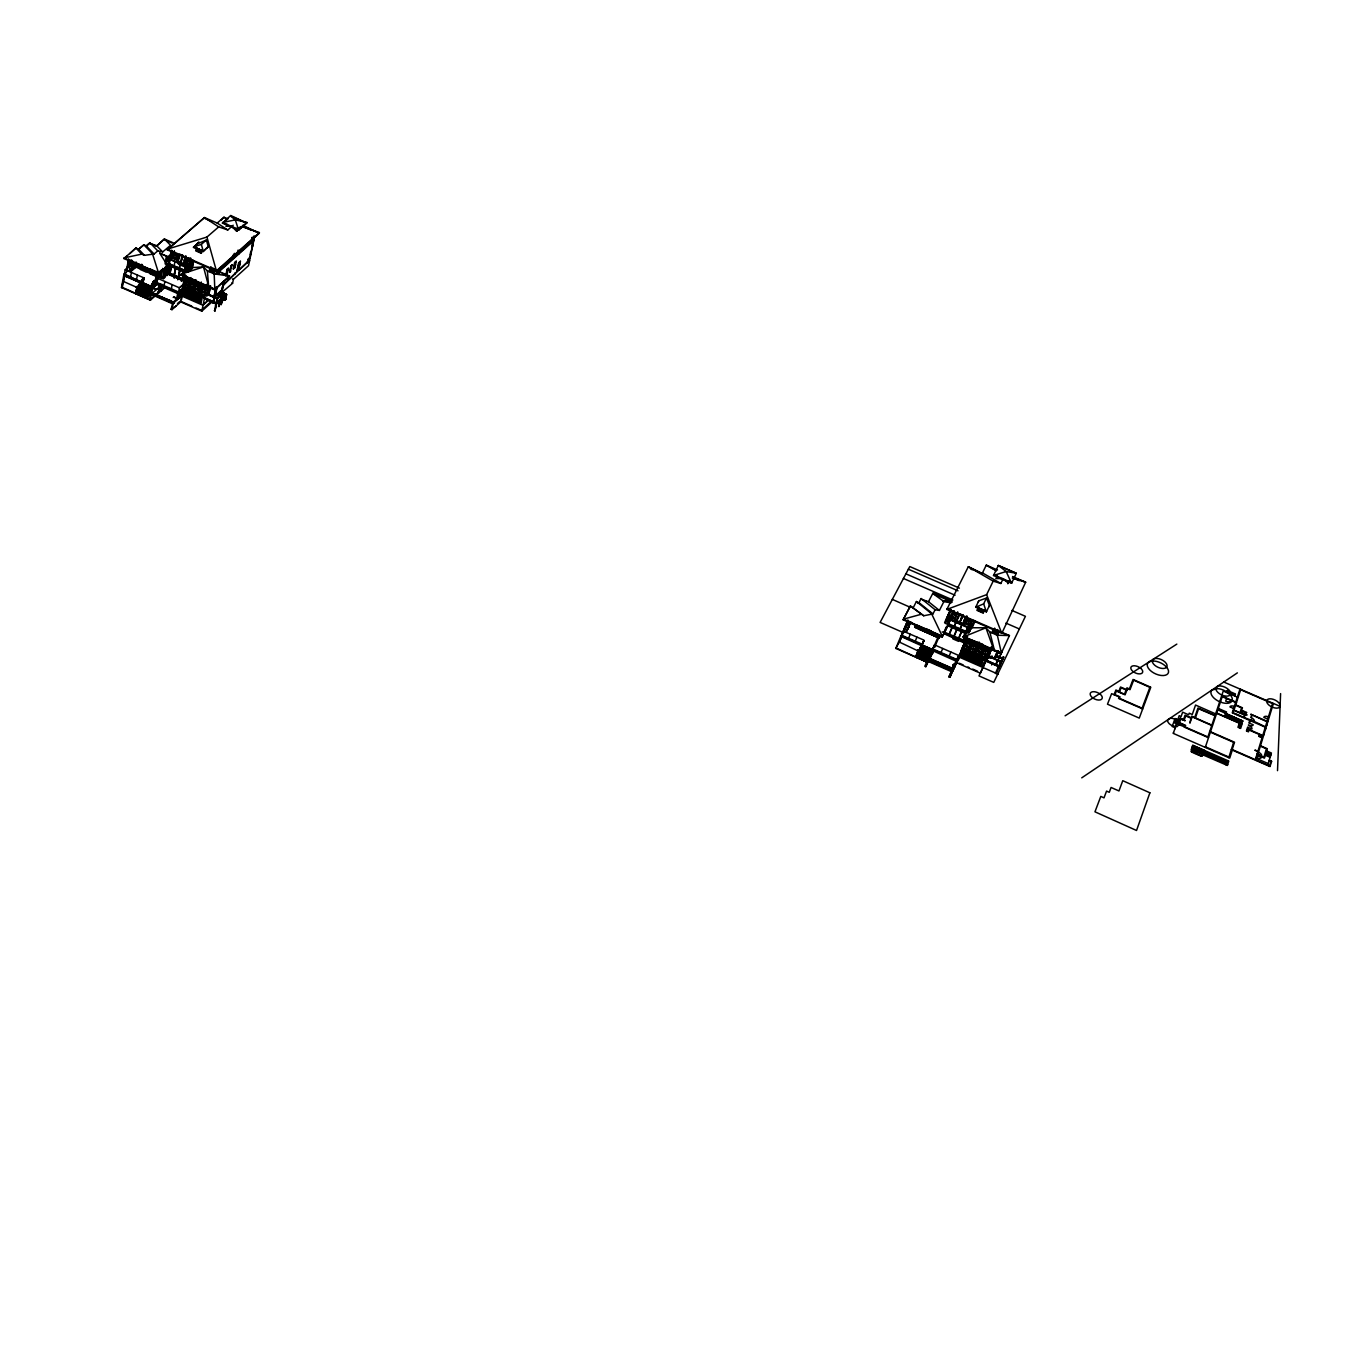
<?xml version="1.0" encoding="UTF-8"?>
<svg xmlns="http://www.w3.org/2000/svg" width="1348" height="1348" viewBox="0 0 1348 1348"><rect width="100%" height="100%" fill="white"/><g stroke="black" fill="none" stroke-linecap="round" stroke-linejoin="round"><path stroke-width="1.5" d="M132.357 268.454L136.586 263.686L138.507 264.528L137.934 265.994L138.507 264.528M1277.516 770.652L1280.6 693.597M1280.078 706.352L1280.128 705.307A7.279 3.808 25.9 0 0 1273.641 699.444A7.279 3.808 25.9 0 0 1266.732 700.572L1266.665 701.617A7.279 3.808 25.9 0 0 1270.591 706.268L1272.276 707.144A7.279 3.808 25.9 0 0 1280.078 706.352L1223.782 682.037M133.604 266.179L133.974 267.089M138.17 288.253L136.333 287.461L139.013 287.528C131.396 296.004 148.617 267.123 142.635 282.608M133.031 267.409L134.834 268.201L135.592 264.006M169.427 265.135L167.708 274.149L163.074 278.16L141.068 268.437L141.22 267.578L163.226 277.3L167.877 273.29L188.905 282.238L187.642 288.758M169.848 264.528L158.862 273.981L123.932 258.546L135.946 247.998L138.642 249.195L144.438 255.328L154.06 254.031L157.783 250.88L162.687 251.941L170.539 245.285L164.389 238.984L156.402 246.246L149.746 243.348L146.039 246.465M165.231 287.208L150.353 300.183L121.522 287.545L123.881 274.402L126.459 272.296M126.83 270.914L127.369 267.308L125.195 269.785L124.437 273.981L152.493 287.377L142.197 282.878M121.522 287.545L124.724 275.565L152.914 288.051L142.147 283.248M122.213 287.849L124.724 275.565M126.813 268.471L129.846 264.714M126.982 267.78L128.565 258.883M127.892 265.623L130.065 263.5L128.077 265.708M128.127 264.41L130.116 262.237M127.049 271.487L128.717 259.625M129.391 259.928L127.369 267.308M129.172 265.927L129.442 264.427M130.234 260.029L129.526 263.989L130.773 264.545L133.536 262.22M129.964 266.281C128.245 264.225 131.059 269.465 129.004 270.948L130.705 271.689L134.834 268.201L133.166 267.325M130.773 264.545L131.548 260.282M131.733 260.13L130.52 263.483L133.031 261.36M130.705 271.689L131.969 265.135L134.8 262.742M130.554 277.065L131.379 272.481M142.416 264.983L139.973 267.039L136.013 265.152L136.586 263.686M136.603 279.306L137.378 275.11M139.316 265.337L139.08 266.634L141.826 264.309M139.535 266.837L139.771 265.539M139.973 267.039L140.226 265.741M146.848 298.245L135.457 293.578L137.294 286.922M135.71 293.375L137.024 287.747M135.929 293.78L136.94 287.798M137.193 286.72L139.097 287.09L136.906 288.405L138.271 287.36L136.839 294.184L138.996 285.86M162.737 277.267L141.102 268.421L141.776 264.562M138.541 286.602L137.075 293.005M146.393 293.712L137.917 290.022L139.501 285.051M139.569 287.899L140.462 283.653M139.906 287.006L140.967 282.844M140.462 286.416L141.355 282.153M149.662 299.879L152.577 287.882L150.757 290.022L140.63 285.506L141.692 281.344M140.799 285.506L142.265 280.654M141.641 284.057L142.602 279.845M142.197 283.771L143.225 279.087M149.746 243.348L156.52 245.606L162.687 251.941M125.195 269.785L143.95 277.873L142.652 282.473M147.32 270.004L144.371 268.724M150.251 287.495L149.106 291.69C149.274 294.033 144.742 292.213 147.05 290.561L148.887 291.37L147.606 292.55M136.889 292.331L147.033 296.779L145.685 298.06L146.646 292.364M147.05 290.561L146.005 291.842M145.786 297.975L146.679 292.701M152.61 286.618C156.2 267.477 150.588 300.469 146.14 298.262L146.477 292.28M146.595 298.464L148.28 290.494M151.599 271.892L148.651 270.611M147.724 292.449L146.342 291.842L145.23 297.857L147.084 298.043L148.786 289.702M147.084 298.043L149.291 289.045M148.718 292.398L149.729 288.287M148.095 294.454L150.757 290.022M149.611 290.898L150.69 286.736M150.066 290.14L150.976 285.978M150.336 289.399L151.532 285.287M151.936 284.428L150.841 288.59M151.802 287.191L152.931 282.996M152.914 282.271L147.589 292.179L153.217 282.406M151.869 289.719L150.032 299.576L161.811 289.315M173.976 303.401L152.257 293.241L172.83 303.115L173.555 302.474M153.15 288.405L158.289 289.112L158.912 285.725M156.638 272.566L155.02 285.136L156.874 271.251M154.329 284.832L157.008 271.976M157.632 272.582L154.649 284.563M173.774 303.047L153.992 293.712L173.926 302.272M156.402 246.246L164.389 238.984L173.909 243.162M156.638 282.406L178.661 292.044L179.419 287.815L183.8 284.04L179.486 287.849L157.413 278.227L156.924 282.844L157.783 278.278L153.015 282.052M157.497 278.143L156.924 282.844M156.89 284.613L157.143 283.299L178.779 292.769L183.244 288.843L178.559 293.931L156.924 284.479L152.56 288.354L151.229 287.882L152.493 283.737M158.862 273.981L152.442 253.677M156.098 295.178L171.263 300.941M160.227 275.784L161.305 270.072M157.362 274.183L160.361 276.02L161.49 270.055M158.104 293.426L159.283 287.141L151.532 293.881L173.184 303.367L177.464 299.576L178.779 292.769M158.457 293.123L160.109 284.361M124.033 275.262L152.56 288.354L157.143 283.299M161.255 276.424L162.771 268.353M160.564 285.692L159.603 290.747L157.649 292.465L158.575 292.87M242.657 225.318L259.338 233.221L216.539 271.285L167.186 249.801L204.458 217.567L217.197 223.077L227.778 229.969L233.204 225.234M159.923 290.949L161.035 285.051M163.934 269.701L163.074 278.16L164.945 268.235M165.079 263.905L166.225 257.889L171.196 254.519L167.624 257.569M161.928 284.243L160.597 291.252L159.603 290.747L160.766 284.917M166.899 258.193L165.989 263.012L184.457 271.049L185.266 266.904M160.951 290.932L161.541 287.865M163.597 276.98L165.652 266.112M165.753 268.201L164.439 275.161L166.107 273.459L164.692 274.672M164.557 274.925L165.737 268.724L167.337 267.342M165.922 267.881L166.192 266.466M164.726 277.705L164.052 276.138M165.4 273.998L166.495 268.269M166.697 267.207L166.95 265.809M165.315 276.222L163.209 279.019M166.225 273.627L167.54 266.668M164.068 285.658L164.86 281.479M166.326 274.621L168.264 264.478M166.781 273.863L166.983 272.835M168.5 264.09L169.292 259.945M169.595 259.035L170.303 256.861L169.865 257.62M170.202 255.884L171.162 250.745M169.831 259.389L168.719 264.191L185.165 270.426L185.518 268.572M170.471 256.002L171.567 250.206M167.135 275.615L167.354 274.453M169.326 263.686L170.353 258.765L166.933 257.283M171.853 251.048L170.286 259.322L190.759 268.235L192.141 263.635L187.911 267.342L187.119 271.336L184.12 271.504L180.8 274.941L214.838 289.786L229.548 276.037L220.516 272.111L214.18 273.88L207.39 270.931L203.514 266.921L191.365 267.629L187.119 271.336M168.062 273.846L169.68 264.09M170.606 259.17L172.241 250.627M172.392 257.283L173.437 251.823M169.343 273.93L170.825 266.179M185.502 280.384L186.142 277.115L189.562 278.615L188.922 281.884L169.932 273.593L171.263 266.634M173.066 257.586L174.33 251.014M169.932 273.593L171.617 266.331M174.465 251.25L173.269 257.502L176.352 258.833M174.819 258.108L175.695 253.508M177.43 254.149L176.487 259.069L170.792 256.592M171.365 288.843L172.156 284.664M175.223 268.37L174.246 275.009L170.286 273.29M176.436 261.883L176.773 260.147L170.64 257.468M175.847 266.752L174.178 275.447L175.863 268.185M174.195 278.244L174.414 277.081M178.779 254.856L177.43 261.849L184.255 264.815L185.957 256.069M178.981 254.738L177.633 261.765L184.12 264.579L185.754 256.171M183.008 290.005L182.098 289.601L180.699 301.918L171.971 309.669L171.061 309.265L172.982 302.323M173.184 297.504L173.841 296.846C178.576 302.592 188.113 287.343 177.026 298.751M180.228 263.871L179.2 268.623L180.042 264.023M182.957 255.547L180.868 263.163L181.778 255.244M171.971 309.669L173.184 303.367M177.768 279.811L178.003 278.648M179.823 268.488L178.492 276.862L174.532 275.144M180.868 263.163L182.502 254.755M180.11 268.606L178.425 277.3L180.127 270.038M172.274 302.963L176.554 299.172L177.65 293.544L182.098 289.601M185.064 256.457L183.682 263.618L181.576 262.708M177.532 299.003L178.121 293.123L179.031 293.51L177.936 299.155L181.913 295.633M177.211 299.088L178.206 295.482M181.373 281.378L181.592 280.216M184.086 270.341L182.755 278.716L178.779 276.997M185.08 265.657L185.417 263.905L191.113 266.382M184.103 271.774L182.688 279.154L183.699 275.363M185.35 266.163L184.221 270.948L184.946 270.341M187.001 258.311L186.041 263.231L189.461 264.714L190.742 258.159M185.738 266.179L188.147 266.516L191.686 263.433M186.31 263.113L186.917 260.046L189.866 261.344M182.772 287.377L182.334 288.438L204.441 298.093M184.962 274.925L182.688 286.602L204.34 296.054M178.61 291.994L182.991 288.219L183.682 284.007M177.683 297.925L181.98 294.37M182.266 293.847L178.29 297.369M182.671 290.797L178.694 294.302M182.991 288.219L185.636 275.228M187.793 263.753L188.99 257.637M178.054 298.548L182.148 294.437M178.526 296.172C191.382 283.535 169.545 304.918 182.384 293.257M185.856 275.666L183.362 288.421L216.202 302.963L217.129 298.413C232.985 277.705 215.343 320.453 222.909 297.942M181.542 299.526L182.688 293.645M184.171 287.242L185.434 280.721M187.22 271.336L187.743 268.606L191.281 265.522L190.371 265.118L191.433 259.659M185.771 280.266L186.327 277.435M187.827 270.712L188.619 266.719M190.54 258.243L189.327 264.478L186.243 263.146M193.472 247.409L198.881 242.236L193.472 247.409L203.076 251.587L208.451 246.381L203.076 251.587M185.94 287.781L187.136 281.698M187.254 280.923L187.81 278.092M185.822 295.835L186.496 292.381M187.49 288.523L188.703 282.322L185.569 280.957L184.44 287.124L187.456 288.438M189.36 278.699L188.787 281.648L183.025 278.851M192.831 260.164L191.096 268.977L188.282 271.454M192.124 267.578L193.505 260.501M188.265 289.028L190.169 279.306M192.208 268.589L193.59 261.512M184.272 295.229L187.355 296.56L188.046 292.988L184.979 291.657M188.72 289.23L191.012 277.553M197.145 248.352L196.791 250.155L200.903 251.941L201.256 250.121L200.751 251.705L196.993 250.071L197.28 248.588L200.987 250.256M189.411 289.534L190.691 283.013L194.163 284.529L192.882 291.05M189.613 289.449L190.826 283.248L193.96 284.613L192.73 290.814M191.534 279.659L190.961 282.591L193.994 283.855M197.92 250.408L198.19 249.043M167.186 249.801L204.458 217.567L218.713 226.885L227.778 229.969M191.18 290.073L192.376 283.99M192.511 283.215L193.067 280.384M198.779 250.846L199.083 249.363M198.965 250.913L199.251 249.431M190.152 297.723L190.826 294.268M199.875 251.267L200.144 249.886M193.505 291.32L195.814 279.643M202.065 249.768L201.374 253.306L195.898 250.93L196.589 247.392L195.527 248.302M194.196 291.623L196.117 281.884M194.87 291.926L196.168 285.405L199.639 286.922L198.358 293.443M194.466 299.627L195.157 296.156M196.656 292.465L197.87 286.383M197.988 285.608L198.544 282.777M195.949 300.267L196.639 296.813L193.623 295.431L192.916 299.003L195.999 300.351M200.111 283.383L199.521 286.332L196.505 284.95M198.982 293.712L201.307 282.035M199.437 293.915L201.374 284.175M200.127 294.218L201.425 287.697L204.896 289.213L203.599 295.734M198.796 301.514L199.487 298.06M202.284 284.344L201.695 287.276L204.728 288.539L205.3 285.709M201.897 294.757L203.127 288.674M203.245 287.899L203.818 285.068M204.104 297.487L206.564 284.327M209.159 271.639L209.934 267.797M201.796 311.236L207.306 284.816M210.844 266.904L209.968 271.285L212.714 272.464L213.304 269.549M210.996 267.14L210.187 271.184L212.58 272.229L213.388 268.185M206.985 294.302L208.62 286.366L207.39 270.931M211.383 271.656L212.175 267.713M222.437 223.145L230.727 215.461L246.751 223.077L238.68 230.171L222.437 223.145L227.879 218.46M208.3 295.246L210.187 285.894M206.682 296.139L208.687 294.336L210.237 286.602M209.412 292.112L210.659 285.945M213.27 273.425L214.046 269.6M213.49 273.593L214.265 269.718M213.675 274.099L214.736 268.791M214.13 274.116L214.922 270.173M216.539 271.285L206.935 237.063L218.713 226.885M237.315 227.812L236.608 231.283L231.738 226.312L225.891 226.228M226.953 224.206L227.29 224.796M212.546 303.132L213.27 303.233M213.928 296.375L216 287.849M213.203 301.649L216.118 287.023M216.135 288.371L214.45 296.611L221.308 290.41M230.592 216.118L235.293 219.859L238.68 230.171M213.742 301.885L216.539 288.084M208.687 294.336L214.838 297.015L216.809 287.326M215.175 296.712L217.146 287.023M216.472 295.364L220.701 296.476L223.97 281.024M218.494 306.4L220.297 300.318L216.371 303.89L204.323 298.633L216.624 303.654L214.939 310.882L215.68 303.586M217.635 294.858L225.672 298.43L223.111 296.846M214.939 310.882L217.382 298.885L223.937 292.937L223.532 297.082L222.791 296.678L225.672 298.43M218.477 295.33L232.581 283.299L233.389 279.356L248.521 265.691L254.637 236.557M220.095 296.358L221.898 291.168M220.432 296.054L222.353 286.72M218.797 306.114L220.095 299.812L223.819 297.251M218.999 306.619L220.095 299.812M221.123 296.341L224.324 280.721M227.087 274.621L228.419 268.168L227.054 269.381L225.723 275.851L228.301 268.404L227.121 269.499M220.769 304.277L222.403 297.723M223.414 292.718L222.487 297.268L218.713 300.688M221.274 304.513L222.049 298.026M224.172 293.358L223.33 298.178L224.105 297.403M223.937 297.403L224.459 293.527L223.751 298.413L225.268 293.982L223.549 293.022L226.666 294.555L225.655 298.97M238.107 229.446L237.754 228.857M231.03 265.826L229.699 272.279L232.395 264.612L231.03 265.826L229.817 272.043M232.918 255.311L232.429 257.704L234.35 253.34M225.386 294.15L224.577 298.868L225.436 298.329M239.455 228.267L239.118 227.677M240.011 227.778L240.23 226.683M225.537 299.071L226.447 294.656M229.682 278.868L247.779 261.512M222.1 298.97L225.032 300.25L225.992 298.818L221.19 296.678M234.956 267.578L236.288 261.124L234.603 262.641L233.271 269.094L234.906 267.494L233.423 268.774M237.417 253.289L238.124 250.037M234.822 274.217L235.074 272.953M239.034 253.845L239.219 252.986M236.877 271.336L238.647 262.776L240.45 261.175L238.663 269.718L240.332 261.411M223.178 285.574L239.118 269.33M243.078 250.239L243.263 249.38M251.065 242.438L252.11 237.45M247.122 262.119L246.937 262.995L249.498 261.023M251.099 243.095L252.329 237.248M247.594 262.388L248.352 258.749L250.34 256.963M252.261 241.174L252.902 238.175M252.868 240.348L253.272 239.59M250.037 254.941L250.779 251.453M251.874 246.212L252.278 244.308L253.323 244.409L252.548 246.516M252.598 242.724L254.064 235.816M253.39 240.365L254.081 237.046M250.02 257.266L253.424 241.022M907.777 628.707L908.889 626.567M988 656.308L989.264 653.376A4.179 2.308 23 0 1 990.157 653.949M908.013 628.235L909.108 625.876L906.159 624.781M1269.563 765.984L1271.046 761.013M1267.777 765.209L1271.417 753.026L1266.648 750.937M1267.086 721.332L1272.529 703.555L1240.632 689.721M1265.266 730.043L1265.789 728.358M1255.982 760.424L1273.405 703.471M1251.483 715.013L1251.214 717.658A4.095 2.174 25.9 0 1 1254.297 721.382L1244.137 717.524L1245.097 714.541L1241.997 713.581L1242.738 711.222L1247.119 714.979A3.269 1.736 25.8 0 1 1245.097 714.541M1248.147 727.381L1247.658 728.914L1262.756 735.486L1265.3 727.195L1250.27 720.658L1249.478 723.168M1250.556 719.748L1265.418 726.774L1266.968 721.753L1250.725 714.221L1267.845 721.652M1251.214 717.658L1251.972 715.232M1240.295 723.32L1241.238 720.388M1232.308 750.078L1229.747 758.098L1173.265 733.396L1177.849 720.405L1179.23 721.011M1241.71 723.927L1242.654 720.995M1245.619 712.873L1246.748 712.485L1241.626 710.261L1242.435 707.784L1235.712 704.869M1239.166 715.535L1236.841 714.524M1237.666 722.174L1238.61 719.242M1238.98 722.747L1239.924 719.815M1225.854 764.788L1226.141 763.912M1226.646 764.131L1227.775 760.643M1228.736 757.66L1233.639 742.327L1209.611 731.829M1235.038 721.028L1235.981 718.096M1236.352 721.601L1237.295 718.669M1231.078 719.31L1232.038 716.378M1233.909 710.379L1240.767 689.317M1232.392 719.883L1233.353 716.951M1233.723 720.455L1234.667 717.524M1228.449 718.164L1229.41 715.232M1229.764 718.737L1230.724 715.805M1240.025 688.996L1232.257 712.822L1249.765 720.439L1248.973 722.949L1253.236 724.803A4.111 2.174 25.9 0 1 1248.821 725.275L1248.315 725.056M1232.763 713.041L1233.673 710.278L1244.406 714.946L1243.648 717.304L1232.898 712.637M1226.057 713.463L1226.545 711.997L1218.306 708.425M1225.821 717.018L1226.781 714.086M1227.135 717.591L1228.095 714.659M1234.768 696.023L1235.442 693.984L1227.287 690.429L1226.596 692.468M1215.003 715.737L1198.574 708.778L1195.305 718.231L1211.734 725.477M1224.506 716.445L1225.568 713.244M1226.579 698.55L1225.703 701.145A5.156 2.73 25.5 0 0 1231.297 700.589M1207.757 737.39L1223.259 691.019L1237.38 697.152M1203.006 753.953L1203.309 753.077M1203.595 752.218L1203.882 751.341M1204.219 750.331L1192.929 745.393M1205.281 747.399L1210.369 732.166M1210.504 731.745L1222.366 696.242M1202.972 754.931L1204.472 750.432M1200.866 755.958L1192.104 751.459M1201.068 755.386C1207.976 759.008 1185.077 750.145 1192.407 751.24L1192.104 752.117M1215.61 713.884L1215.104 715.4L1197.968 708.037L1194.699 717.473L1191.666 716.159L1191.093 717.793L1185.061 715.165L1183.544 719.512L1180.292 718.096L1178.573 722.916L1180.292 718.096M1191.699 748.999L1192.003 748.123M1192.289 747.264L1192.592 746.404M1190.958 718.214L1189.896 723.135L1192.087 716.816L1195.305 718.231M1183.881 724.752L1179.854 722.983M1184.892 725.19L1184.235 727.111L1208.516 737.71M1184.151 720.27L1185.667 715.906L1191.514 718.467M905.131 627.882L903.446 632.65L880.109 622.422L909.782 566.548L959.405 588.116M1176.315 723.893L1179.214 715.687L1181.118 716.513L1182.634 712.165L1188.666 714.794L1189.239 713.159L1192.272 714.491L1195.541 705.055L1216.368 714.221M918.713 651.303L923.953 640.637L920.836 647.259M1176.433 719.124L1174.934 723.286L1185.145 726.976L1185.65 725.527L1179.466 722.814L1180.882 718.838L1185.212 720.725L1180.764 719.158M929.783 655.802L930.305 655.482M1141.925 708.627L1150.046 686.924M1126.119 689.923L1124.451 694.203L1116.498 690.732L1114.965 694.641L1120.053 696.865L1119.48 698.331L1142.076 708.206M1119.463 692.029L1121.115 687.75L1126.861 690.26M1114.055 694.726L1115.908 689.991L1118.874 691.288L1120.542 687.008L1126.271 689.519L1126.911 687.868L1129.405 688.946L1133.061 679.443L1150.788 687.261L1139.262 718.096L1107.483 704.195L1111.628 693.664L1119.143 696.95L1118.57 698.416L1142.683 708.947M901.93 634.335L903.227 633.391M948.402 624.478L942.117 637.048L903.16 619.794L910.355 605.977L923.717 615.766L932.968 613.93L935.108 609.734L939.404 610.442L943.87 601.629L951.199 602.859M920.937 645.894L932.867 650.629L927.761 662.475L895.83 648.422L901.087 635.717L957.451 660.436L964.797 645.271M904.222 628.471L905.165 629.078C907.457 622.22 904.087 630.544 904.592 628.05M922.42 644.31L901.694 635.279L907.861 620.029M904.778 628.606L901.694 635.279M907.945 620.468L906.008 625.977M961.916 651.337L956.962 661.565L900.835 636.441M903.059 632.819L904.98 628.185M899.167 642.659L901.441 637.2M905.283 627.696L907.406 622.608M902.419 633.189L907.642 620.653M903.143 633.577L906.53 626.399M908.889 622.169L907.76 624.899L909.361 621.816M904.457 631.066L906.345 631.892L909.108 625.59L906.361 624.293M931.451 613.643L916.404 601.511L918.696 603.247L916.404 601.511L913.118 607.931M920.853 599.102L928.502 601.714L939.404 610.442M911.45 623.265L915.225 624.916M908.417 638.666L910.271 634.234M928.502 601.714L933.052 592.901L951.772 601.124M932.799 593.524L942.656 600.601L951.84 602.152L942.656 600.601M988.387 655.499L989.264 653.376M915.241 641.21L916.943 637.149M917.483 651.236L918.224 649.702L931.148 655.381L930.423 656.914L917.668 650.814M918.224 649.702L930.979 655.802M915.696 656.83L918.241 650.376L915.831 656.56M918.51 651.488L915.865 657.251L916.32 656.51M918.915 650.174L919.572 648.776L931.333 653.949L930.676 655.33L918.915 650.174L930.845 654.909M917.533 654.37L916.809 655.549L917.466 653.831L928.907 658.818M921.409 645.288L932.782 650.275L932.209 648.91M927.138 661.261L924.795 666.249L925.806 666.704L928.182 661.649L917.247 656.847L919.016 652.146M919.757 651.05L916.96 657.554M931.434 633.341L928.064 631.926M1012.533 576.523L1025.676 582.201L1001.8 633.358L946.852 609.397L986.618 594.653L993.19 581.123L1000.856 583.482L1003.114 578.781M936.186 635.464L932.816 634.049M928.94 654.909L928.384 656.021L930.423 656.914M930.592 656.493L929.126 655.162L926.245 661.817L927.053 660.048L917.196 656.476M926.75 662.036L930.508 654.252M931.788 650.528L932.462 649.028M928.519 658.565L934.45 644.816M896.049 648L927.138 662.188L939.034 634.74L915.915 624.714M925.806 666.704L932.277 649.399M937.652 638.851L938.764 636.93M944.577 622.641L948.874 613.391L945.218 623.265L965.758 632.246L967.493 628.235M946.903 618.041L950.306 610.037M929.379 659.324L929.884 658.431L950.98 667.698M933.591 647.074L934.568 647.293L939.792 635.077M947.863 615.834L950.61 609.397M932.378 653.578L934.08 649.652M938.242 637.469L939.27 635.447L940.264 635.885L939.185 638.042L939.556 637.2L915.022 626.348L914.669 627.174L938.596 637.789M946.296 621.091L951.065 610.358M943.853 632.6L946.245 626.972M950.559 616.508L952.8 611.217M942.117 637.048L948.655 623.77M947.475 625.59L944.611 632.313L963.399 640.03M947.998 624.478L950.239 619.945M951.317 616.845L954.148 610.728L951.654 616.744L954.991 618.26L957.569 612.228M948.318 624.461L950.643 619.12L946.835 617.468M957.181 660.048L963.904 645.641L962.152 649.669M953.306 617.451L955.193 613.003M957.821 612.144L955.109 618.496L948.79 615.733M940.853 652.904L942.758 648.472M952.615 625.843L949.228 633.83M952.21 627.663L949.531 633.964M958.883 614.402L955.732 621.276L963.315 624.579L966.971 616.12M954.148 626.416L955.884 622.372M954.013 626.972L955.951 622.54M963.5 615.429L959.591 622.776L962.152 615.059M956.625 629.583L953.946 635.902M959.591 622.776L963.095 614.621M957.67 628.05L954.266 636.037M993.19 581.123L968.302 566.75L982.17 573.507L968.302 566.75L946.852 609.397M959.911 629.314L961.764 625.084M959.86 629.516L961.865 624.882M965.842 616.457L962.86 623.383L960.517 622.355M948.992 656.459L950.896 652.044M952.261 669.333L929.143 659.172L928.3 660.823L951.536 670.799M908.148 627.898L908.535 627.005M966.701 616.205L963.197 624.343L955.985 621.192M962.084 629.971L958.681 637.975M961.68 631.791L958.984 638.11M967.797 618.378L965.758 623.147L969.549 624.798L971.605 620.046M967.746 623.753L969.667 619.322M989.297 605.808L986.365 611.891L975.682 607.24L983.652 603.853L986.466 598.057L989.449 605.454L988.792 606.853M963.466 636.374L1001.379 652.954L997.351 635.245L999.39 631.184L1009.433 635.565L1001.109 653.578L963.197 637.014L985.927 627.797L989.803 631.942L997.351 635.245L1009.433 635.565L1002.457 633.257M978.648 601.174L975.682 607.24M994.032 650.494L985.927 627.797L971.285 627.747L968.892 632.684L965 633.29L947.762 625.758M970.459 627.78L967.915 626.668L965.842 631.454M971.386 620.029L969.431 624.562L966.01 623.062L967.375 620.08L970.678 621.512M963.197 640.452L966.112 633.729M954.805 666.755L952.935 665.44L954.974 666.333M953.491 664.311L955.344 665.626L953.491 664.311L952.75 665.861M963.517 641.21L965.134 637.469M972.852 619.962L970.577 625.236L971.588 625.691M959.388 657.184L952.564 671.22L951.031 670.546L953.558 664.834L953.087 665.828M953.154 666.451L954.603 667.007M964.797 642.76L949.919 677.303L948.908 676.865L955.951 661.127M953.828 666.906L952.194 670.714M966.533 630.46L969.33 631.673L972.953 623.905L968.454 632.431L966.162 631.42M979.052 607.982L978.294 609.734L982.877 611.722L983.636 609.97M952.109 670.883L955.934 662.963L952.547 669.67M960.838 651.033L967.207 636.66M968.892 632.684L970.964 628M978.648 609.633L979.221 608.302M993.51 575.478L1006.164 571.518L1016.308 573.254L998.346 565.486L1016.308 573.254L1011.556 583.296L993.51 575.478L998.346 565.486L1006.164 571.518L1011.556 583.296M949.919 677.303L954.67 666.333M932.715 648.894L957.333 659.678L959.068 655.6M963.601 645.237L967.527 636.374M970.88 628.69L974.419 620.552M957.434 660.469L952.969 670.377L951.031 670.546M959.928 655.448L960.416 654.319M962.354 649.685L967.123 638.986M979.608 610.054L981.091 609.128L980.518 610.442M972.194 627.747L975.16 620.906M963.803 648.708L966.533 642.406L970.408 644.108L967.662 650.393M966.668 642.659L964.073 648.641L967.544 650.157L970.156 644.176M966.937 642.019L968.167 639.171M980.552 610.526L981.361 609.178L982.355 609.684L981.782 610.998M980.839 610.593L981.411 609.262M995.818 578.578L1002.929 578.629L1008.169 583.027M996.526 577.045L996.981 575.984M962.455 656.527L963.955 653.072L967.375 654.572L965.438 657.453M965.825 649.348L968.386 643.468M968.673 642.71L969.869 639.98M983.366 610.054L982.743 611.486L978.564 609.65M984.663 609.684L983.181 613.104L977.081 610.442L978.564 607.021L977.974 608.234M964.191 657.217L965.64 653.881M970.324 643.434L971.52 640.704M968.37 650.713L972.464 641.311M968.875 650.932L972.97 641.53M986.365 611.891L983.652 603.853M969.633 651.269L972.38 644.967L976.255 646.652L973.509 652.954M972.498 645.203L969.903 651.185L973.374 652.718L975.901 646.754M972.784 644.58L974.014 641.732M967.257 658.633L968.757 655.179L972.178 656.678L970.678 660.132M971.655 651.893L974.233 646.029M974.52 645.271L975.716 642.541M968.993 659.324L970.459 655.987M976.171 645.995L977.367 643.266M974.2 653.258L979.137 641.985M974.975 653.595L979.086 644.209M972.077 660.739L973.576 657.285L976.997 658.784L975.497 662.239M975.733 653.932L978.48 647.63L982.355 649.332L979.592 655.617M978.614 647.883L975.986 653.864L979.474 655.381M978.884 647.242L980.131 644.411M973.812 661.43L975.261 658.094M1007.832 583.768L1009.298 580.415M977.755 654.572L980.333 648.691M980.619 647.95L981.816 645.203M979.423 655.297L982.001 649.433M982.321 648.742L983.568 645.911M980.299 655.937L984.428 646.534M980.434 656.998L984.933 646.754M991.791 632.734L993.409 629.044M978.614 663.553L980.08 660.2M981.563 656.493L984.343 650.191L988.202 651.893L985.439 658.178L962.169 647.984M981.917 656.392L984.495 650.511M984.815 649.787L986.028 647.04M994.689 628.219L992.819 632.448L995.886 633.779L997.739 629.55M993.088 632.364L994.807 628.454M980.266 664.278L981.732 660.924L978.395 659.408L976.879 662.845L977.789 662.795M983.602 657.133L986.18 651.253M986.483 650.511L987.68 647.765M994.453 632.903L995.7 630.038M995.751 633.526L997.486 629.617M987.949 651.96L985.321 657.942L981.833 656.409M988.168 651.303L989.415 648.472M982.187 666.485L983.855 662.694M990.847 647.495L985.422 659.795L998.935 665.929L1000.89 661.531M996.357 634.74L997.992 631.033M986.146 658.498L991.235 647.276M996.593 634.908L998.245 631.167M991.69 647.647L980.4 673.225L956.928 662.845M986.146 660.621L991.639 648.068M997.25 635.464L998.935 631.656M1001.8 633.358L986.618 594.653M994.42 658.195L997.739 650.713M991.606 665.002L991.808 664.581M995.886 655.516L1002.221 658.818M988.337 655.532L995.178 658.532L998.514 651.05M996.56 655.853L998.312 651.91M995.582 664.463L1002.12 651.387L996.189 664.716M997.924 651.135L995.599 656.156L1000.435 658.228L1000.772 657.352L996.593 655.516M998.548 666.283L995.397 673.343L996.307 673.36M998.059 668.035L1003.67 656.998L998.632 668.288M996.155 673.68L1001.328 662.104M930.423 656.308L929.716 656.122M991.37 649.399L978.985 675.904L993.762 682.391L1025.424 616.322L1011.91 610.442M1003.67 656.998L999.171 666.94L985.759 661.059M1000.418 658.262L1000.772 657.352M999.677 664.328L1003.097 656.746M917.988 653.325L919.117 651.118M920.296 648.658L920.515 647.546M917.887 653.881L920.768 646.838L932.024 651.775M929.311 656.038L934.585 645.288L928.233 659.29M928.165 659.442L932.816 648.725M978.143 602.219L978.783 600.82L986.466 598.057M923.953 640.637L917.213 654.926M917.55 654.774L922.268 643.839M994.538 657.993L997.587 651.421M995.178 658.532L998.514 651.387M984.68 660.806L991.403 647.074M985.59 659.543L990.965 648.472M986.921 658.464L988.05 655.903L1001.513 661.834M990.814 649.82L991.673 647.916M983.113 667.058L984.293 664.564M985.439 661.801L991.791 648.253M986.466 660.284L991.639 649.247M1008.388 582.572L1009.13 580.988M948.908 676.865L952.564 669.333M956.794 660.604L953.794 667.513M957.316 659.661L965.741 642.676M954.485 666.316L952.8 669.788L929.294 659.391L929.884 658.431M965.606 643.619L943.769 633.56M955.092 665.491L954.468 666.856L952.952 666.182M958.057 660.537L959.759 657.015M969.6 629.786L972.447 623.686M966.213 638.969L967.476 636.256M955.884 661.245L958.428 656.004M996.374 577.382L997.149 575.764M951.452 671.001L953.491 666.755M951.216 671.523L951.621 670.681M967.915 626.668L967.241 628.117L970.29 629.449M990.982 649.146L1001.109 653.578L963.197 637.014L965.286 632.667M982.17 573.507L986.264 565.149L997.52 570.019M928.57 656.358L929.126 655.162M927.34 659.357L928.486 659.644M928.772 656.442L926.733 660.672M947.796 618.125L949.7 614.284M926.497 661.935L927.373 660.183M931.064 653.342L931.198 652.23M927.879 660.402L927.424 661.312L928.654 659.256M927.913 660.116L928.721 658.7M929.463 657.083L933.069 650.359M927.255 662.256L929.21 658.515L917.685 653.46M929.311 658.228L930.171 656.206M933.254 650.882L929.497 658.195L917.55 653.072M929.547 659.223L934.029 650.275M950.643 619.12L949.969 620.569L946.919 619.238M947.661 616.255L950.963 609.532M916.438 657.369L923.869 640.081L903.379 631.218M919.218 652.23L920.263 650.595L919.521 652.129M917.988 655.246L916.994 654.74L928.351 659.812M918.999 650.528L917.365 653.494L929.126 658.65M919.168 650.292L919.656 649.315M917.617 653.595L918.123 652.634M915.73 625.135L914.685 627.157L939.185 638.042L938.174 637.604M906.345 631.892L910.86 622.085L908.805 626.264M904.019 629.314L907.996 621.546M908.417 620.99L912.074 623.029M900.633 636.846L906.867 624.444M905.03 629.011L906.345 626.5M898.644 641.715L919.69 651.707M918.662 603.281L921.105 598.478L935.108 609.734M895.83 648.422L901.307 637.924M907.002 630.426L908.99 626.618M903.16 619.794L910.355 605.977L923.717 615.766M922.234 628.977L918.46 627.309M138.086 287.899L143.629 278.514M137.159 291.286L142.72 281.816M137.395 291.387L143.073 281.85M147.623 291.842L153.251 282.423M156.587 282.558C151.279 284.293 141.152 305.44 152.56 286.096M143.41 278.008L137.985 287.781M139.956 287.849L142.096 284.31M207.423 247.796L208.215 246.566L206.362 240.062L197.836 243.634M208.603 300.014L203.076 304.85M208.637 299.778L202.992 305.305L181.828 296.054M214.265 310.579L215.208 310.63M224.948 297.891L224.172 298.633L224.83 293.813L226.582 294.74M225.992 298.818L224.998 299.104L225.672 294.302M216.506 288.287L214.838 289.786L206.278 286.062L207.693 284.816M226.649 279.154L228.031 277.907M217.82 294.15L221.763 290.427M214.838 297.015L217.146 294.926M217.011 295.6L221.561 290.561M211.922 300.789L201.374 310.343L196.033 308.001M219.185 294.218L220.381 293.139M212.58 301.413L201.812 311.152L179.79 301.514L177.447 303.586M223.212 284.529L229.733 278.648M238.933 270.207L249.582 260.602M225.891 275.531L227.02 274.52M229.868 271.976L230.997 270.948M208.249 294.268L207.002 295.414L208.519 287.815L209.782 286.686M248.184 259.608L250.172 257.822M231.098 265.944L232.277 264.848M234.67 262.759L236.17 261.36M234.013 265.893L235.546 264.326M216.809 273.644L253.761 240.719M219.539 273.172L220.465 272.347M252.009 245.589L253.323 244.409M171.061 309.265L176.251 305.861M252.177 238.815L253.626 237.534M237.467 253.222L238.596 252.211M232.26 258.024L233.575 256.71M237.299 253.525L238.613 252.244M251.554 241.814L252.986 240.534M216.101 273.577L253.929 239.86M240.702 227.357L236.692 230.912L241.747 226.481M178.863 294.386L182.839 290.865M182.721 291.471L178.745 294.976M182.603 292.061L178.627 295.583M191.568 266.584L187.321 270.291L184.811 269.196M188.349 271.066L191.854 268.892M188.147 272.111L190.978 269.634M236.658 231.03L241.663 226.852M153.84 294.487L156.25 294.37M192.023 264.292L187.776 267.999L185.148 266.702M196.168 280.586L180.8 274.941L184.002 272.161L165.989 264.309M191.736 265.708L187.507 269.415L184.979 268.319M152.24 287.747L125.347 276.306M152.105 294.033L152.829 293.409L174.128 302.626M152.678 294.184L153.992 293.712M166.444 274.065L167.253 273.459L184.036 280.805M146.224 291.943L147.084 291.219L147.909 292.213L146.073 291.404M151.566 287.444L152.56 288.354M201.324 244.409L203.194 250.947L193.59 246.785L201.324 244.409L206.362 240.062M146.14 295.987L147.05 296.375M174.836 261.748L174.162 266.213M165.265 271.723L166.63 270.544M139.451 287.764L148.887 292.078M137.243 291.117L143.057 281.968M137.648 290.764L146.241 294.555M217.197 223.077L223.97 217.247L227.711 218.865M135.457 293.578L137.176 291.994L136.081 292.937L147.336 297.824M169.983 263.888L158.98 273.341L124.05 257.906L141.708 254.132L144.438 255.328M135.996 293.813L137.631 292.196M221.139 220.23L223.97 217.247L227.509 219.522M136.822 293.308L137.732 292.668M165.669 268.64L167.455 267.106M136.468 293.898L136.687 288M153.116 272.296L156.469 274.234M136.3 287.124L137.277 286.281M140.007 284.394L138.827 288.506L145.601 291.488M143.107 282.457L143.95 277.873M142.248 283.468L141.473 284.377M180.8 274.941L182.216 273.728M140.832 267.561L141.86 267.561M141.102 268.421L142.248 268.319M137.041 265.152L135.137 266.752L140.748 269.212M127.672 267.46L129.56 265.876M129.998 266.112L126.813 267.763L127.689 267.898M136.131 261.984L131.885 265.573L129.459 264.039L131.969 265.135M124.252 274.082L126.089 272.532M134.969 265.927L136.889 264.292M152.358 253.626L143.865 244.831L138.642 249.195L143.865 244.831L146.157 245.825L149.864 242.707L157.783 250.88M152.172 271.892L148.802 270.392M123.932 258.546L126.914 256.069M129.88 253.593L135.946 247.998L141.708 254.132M147.892 270.004L144.506 268.505M217.416 294.69L222.235 290.865M179.149 257.064L178.863 258.546M184.221 260.872L184.507 259.389M153.116 288.624L157.885 289.281M1081.736 777.847L1237.363 672.871M1065.122 715.805L1176.838 644.108M964.241 644.007L965.791 643.198M958.664 616.693L958.057 618.125M964.005 620.72L964.629 619.288M214.517 297.133L208.064 294.555M206.935 237.063L167.321 249.144L216.674 270.628L259.473 232.564L242.236 226.683M920.684 614.435L903.413 619.17L942.387 636.424L931.552 613.694M155.542 295.65L151.414 294.521L172.156 303.603M177.919 298.262L174.094 297.183M1012.281 578.022L1025.676 582.201L1014.151 577.955M987.174 658.026L987.663 658.178A4.432 2.443 23 0 0 988.741 658.38M963.197 637.014L982.641 644.176M166.899 287.933L171.921 290.073M232.395 216.893L246.751 223.077M242.522 225.958L259.338 233.221M242.741 226.515L251.267 230.188M204.323 218.224L209.782 220.583M995.38 569.833L986.264 565.149L996.29 570.861M1013.629 578.241L1019.307 580.702M993.796 574.838L1011.826 582.656M970.712 569.075L972.447 569.816M162.164 277.772L163.074 278.16L145.281 270.308M1227.051 691.12L1235.223 694.658M1226.832 691.794L1235.004 695.332M197.196 249.346L198.881 250.071M199.167 250.206L200.852 250.93M195.982 250.458L201.459 252.851M1221.625 695.922L1236.52 702.392M1222.232 696.663L1235.644 702.476M1235.577 705.274L1241.542 707.869L1239.992 712.704L1234.01 710.11M1267.777 719.107L1263.784 717.372A4.364 2.308 26 0 1 1268.451 716.883M1233.656 708.543L1229.932 706.908A4.078 2.157 25.6 0 1 1234.33 706.47M1267.272 723.539L1266.631 725.628M908.316 569.193L958.024 590.812M181.828 255.058L179.705 254.132L178.34 261.293L180.447 262.22M222.184 273.543L229.413 276.677M210.642 269.196L212.933 270.19M232.496 278.969L233.389 279.356M173.926 254.401L176.891 255.699M1218.053 709.149L1226.309 712.738M905.839 573.81L955.075 595.226M1217.817 709.874L1242.991 721.146L1225.467 713.513M975.952 606.634L986.635 611.284M231.688 282.912L232.581 283.299M978.934 608.976L980.805 609.785M981.125 609.919L982.995 610.745M165.416 262.135L159.654 253.171L168.635 257.064M1264.289 733.278L1263.767 734.98M1216.755 713.058L1242.047 724.078L1240.666 728.426L1237.97 727.263L1239.334 723.219L1216.654 713.345M977.283 609.987L983.383 612.649M903.345 578.427L952.851 599.995M1005.894 623.096L1018.936 628.775M170 259.322L166.781 258.85M166.225 257.889L187.911 267.342M178.391 264.157L183.783 266.5M166.512 260.265L169.022 261.36M166.343 261.141L168.854 262.237M168.989 263.601L184.491 270.358M962.219 614.873L959.877 613.862L956.912 620.788L959.254 621.799M947.122 608.757L1002.07 632.717M1260.481 745.747L1267.305 748.73L1264.475 758.132L1256.841 754.796M205.738 285.827L214.838 289.786L214.18 273.88L229.548 276.037L214.972 289.146L180.918 274.284L203.514 266.921L208.62 286.366M1260.346 746.169L1266.429 748.814L1263.834 757.374L1256.976 754.375M994.015 630.443L996.56 631.555M922.672 599.961L926.396 601.511M186.041 278.851L189.023 280.148M191.298 281.142L194.264 282.44M196.791 283.535L199.757 284.832M202.048 285.827L205.014 287.124M952.918 613.778L956.221 615.21M1266.379 751.796L1271.147 753.886M196.303 285.641L199.437 287.006L198.207 293.19L195.157 291.808M204.694 289.298L201.56 287.933L200.33 294.117L203.413 295.414M1266.126 752.656L1270.894 754.745M167.725 274.166L184.592 281.513M221.038 297.419L225.857 299.492M1265.856 753.532L1270.642 755.605M159.401 271.302L160.884 271.959M222.201 298.7L225.032 300.25M1265.604 754.391L1270.389 756.481M948.419 616.575L955.26 619.558L954.536 621.243L964.157 625.455L964.882 623.77L971.217 626.534M1257.735 751.914L1258.493 752.235A4.213 2.258 26.3 0 1 1261.677 756.093L1257.061 754.088M1265.334 755.251L1270.119 757.34M185.03 284.074L188.046 285.405M190.27 286.366L193.286 287.68M195.746 288.758L198.763 290.073M201.004 291.05L204.02 292.381M1209.746 731.408L1234.532 742.226L1232.19 749.539L1255.359 759.665L1257.852 751.476L1254.82 750.145L1257.954 751.156L1262.065 737.76L1258.779 736.328L1259.352 734.491L1249.04 729.993L1248.467 731.829L1246.445 730.953L1247.641 727.162L1251.921 729.015A4.111 2.191 25.9 0 0 1248.821 725.275M136.755 263.146L142.281 265.556M149.645 268.774L155.172 271.184M217.129 298.413L205.334 293.611L217.382 298.885M1116.38 691.035L1125.091 694.843L1127.501 688.592L1129.995 689.687L1133.651 680.184L1149.895 687.345M129.071 260.198L157.379 272.549M139.181 264.815L142.332 266.247M136.215 263.989L142.433 266.702M950.407 619.254L953.98 620.821M947.661 618.378L970.442 628.32M946.431 618.277L970.577 628.825M136.367 264.848L138.288 265.691M1177.798 719.731L1175.035 718.518L1172.187 726.505L1175.237 727.819M1269.26 760.221L1271.619 761.249L1270.035 766.574L1231.297 749.64M144.101 269.128L160.884 276.458M1256.74 755.116L1261.576 757.222A4.448 2.393 26.3 0 1 1256.808 757.745L1256.05 757.424M135.356 265.59L134.311 265.607L163.125 278.193M162.569 277.418L143.933 269.179M189.68 289.416L192.697 290.73M1177.697 720.826L1179.096 721.433M1269.142 760.609L1271.602 761.687M946.33 620.619L949.127 621.832M966.904 629.6L969.701 630.83M144.489 270.847L161.339 278.21M182.519 287.461L204.626 297.116M140.394 269.516L146.005 271.976M149.746 273.61L155.374 276.054M945.976 621.462L948.756 622.692M1177.175 722.309L1184.74 725.612M204.677 297.925L216.202 302.963M1176.804 723.37L1176.652 723.792M1184.37 726.69L1207.892 736.952M948.402 623.669L965.909 631.319M1256.572 758.52L1268.249 763.608M1256.083 760.104L1270.136 766.237M181.491 290.747L182.957 291.404M179.655 290.191L181.222 290.865M184.676 293.46L187.642 294.757M189.006 295.347L191.972 296.644M193.337 297.251L196.286 298.531M197.65 299.138L200.616 300.436M1175.001 728.476L1174.849 728.897M164.271 239.624L171.887 242.96M967.611 640.62L970.914 642.069M973.458 643.181L976.761 644.63M979.575 645.861L982.877 647.293M985.422 648.422L988.724 649.871M161.575 289.213L162.485 289.601M1173.535 732.604L1173.383 733.026M1205.55 746.607L1205.398 747.045M1205.466 746.826L1228.921 757.071M942.218 631.892L965.151 641.918M996.475 655.768L1002.979 658.616M123.881 274.402L152.56 286.956M943.886 633.105L963.921 641.884M952.834 638.868L958.58 641.378M141.523 284.007L151.65 288.539M176.554 299.172L177.464 299.576M181.171 301.497L191.719 306.114M141.355 284.933L151.498 289.382M925.705 628.556L931.468 631.083M965.421 645.675L968.774 647.141M971.268 648.236L974.621 649.702M977.367 650.899L980.721 652.365M983.197 653.46L986.567 654.926M988.202 655.836L991.673 657.352A4.432 2.443 23 0 1 990.207 658.33M987.899 656.223L1001.345 662.205M1204.253 751.341L1227.489 761.519M909.058 622.22L916.539 625.506M963.247 645.945L964.258 646.383M1204.135 751.459L1192.34 746.286L1192.677 745.276L1228.803 761.081L1227.405 765.462L1191.143 749.758L1191.447 748.881L1227.674 764.586M150.605 290.865L140.175 286.265L139.72 287.057L149.881 291.488M1203.966 752.201L1227.219 762.378M1203.848 752.336L1192.036 747.163L1191.75 748.022L1203.562 753.195M923.262 629.802L926.666 631.285M917.617 627.78L936.607 636.104M1203.68 753.077L1226.933 763.254M938.41 637.149L917.483 627.865M961.798 648.826L986.416 659.61M138.44 289.213L148.819 293.813M986.113 660.301L998.935 665.929M962.405 650.225L999.306 666.62M905.519 625.961L906.479 626.567M136.906 291.454L147.202 295.937M136.839 291.893L137.749 292.297M963.264 654.825L966.55 656.274M968.083 656.931L971.369 658.38M972.885 659.037L976.188 660.486M977.704 661.16L981.007 662.593M122.584 287.528L150.706 299.863M934.754 644.967L959.085 655.634M958.377 656.746L998.143 674.185M933.776 646.652L934.754 646.939M901.037 635.852L957.4 660.571M921.476 645.153L932.85 650.14M933.069 650.309L932.698 652.904L931.653 652.449M932.378 651.606L920.617 646.45L932.209 652.028M959.338 663.233L963.129 664.884M967.931 666.99L968.942 667.445M972.734 669.097L977.536 671.22M931.906 652.196L920.532 647.209L919.875 648.607L931.249 653.595M920.044 648.186L931.417 653.173M953.491 664.985L955.024 665.659M918.325 651.91L930.103 657.015M918.039 652.095L929.8 657.268M159.654 253.171L168.483 257.064M934.653 594.384L951.52 601.747M1195.423 717.911L1211.852 725.157M929.53 658.7L952.75 668.692L952.194 669.67L928.907 659.694M929.328 658.869L952.53 668.911M952.177 670.125L953.188 670.579M916.792 655.229L928.216 660.166M928.502 660.52L949.7 669.838M928.081 661.363L952.244 671.978M916 657.15L926.312 661.666M892.292 599.371L910.692 607.493M919.353 629.263L939.185 638.042M123.359 281.412L138.389 288.068M982.439 572.883L1000.856 583.482M223.583 292.802L226.498 294.437M942.64 600.652L943.87 601.629M918.948 602.623L932.968 613.93M146.157 245.825L154.06 254.031M1233.639 716.748L1234.128 718.231L1233.066 718.535L1235.509 719.562L1235.156 721.399M989.803 631.942L994.319 649.854M211.552 295.92A4.162 2.174 12.6 0 1 210.945 296.29M991.943 655.869A4.179 2.308 23 0 1 991.825 656.459M1179.668 724.112L1176.989 726.673L1172.44 725.814A6.487 3.522 25.3 0 1 1167.688 719.883L1170.266 718.299A6.487 3.522 25.3 0 1 1174.799 719.158L1179.668 724.112M1152.439 660.284L1152.304 661.413A7.92 4.196 24.6 0 0 1158.218 667.395A7.92 4.196 24.6 0 0 1166.34 667.496L1166.964 666.586A7.92 4.196 24.6 0 0 1161.167 659.509A7.92 4.196 24.6 0 0 1152.439 660.284M132.121 265.607L131.278 270.291L134.682 267.409L135.525 262.725L132.121 265.607M132.525 266.179L132.07 268.707L134.261 266.853L134.733 264.326L132.525 266.179M184.272 290.46L183.261 295.667L201.02 303.418L202.048 298.228L184.272 290.46M184.828 291.421L184.069 295.313L187.49 296.796L188.248 292.904L184.828 291.421M191.399 279.407L190.759 282.676L194.179 284.175L194.82 280.906L191.399 279.407M189.158 293.308L188.4 297.2L191.804 298.7L192.579 294.791L189.158 293.308M189.293 293.544L188.602 297.116L191.669 298.464L192.376 294.892L189.293 293.544M193.489 295.195L192.713 299.088L196.134 300.587L196.909 296.695L193.489 295.195M196.875 281.799L196.235 285.068L199.656 286.568L200.313 283.299L196.875 281.799M197.819 297.082L197.044 300.975L200.464 302.474L201.24 298.582L197.819 297.082M197.954 297.318L197.246 300.89L200.33 302.238L201.037 298.666L197.954 297.318M202.133 284.108L201.492 287.36L204.913 288.86L205.57 285.591L202.133 284.108M238.192 266.668L237.433 270.325L239.135 265.809L238.192 266.668M238.899 263.197L238.276 266.196L239.86 262.354L238.899 263.197M1262.621 735.924L1262.149 737.474L1259.369 736.261L1259.858 734.711L1262.621 735.924M1248.534 729.774L1248.046 731.324L1247.035 730.886L1247.523 729.335L1248.534 729.774M1241.205 724.028L1240.025 727.751L1238.644 727.145L1239.823 723.438L1241.205 724.028M1241.491 710.682L1241.491 713.362L1241.491 710.682M1232.106 700.488L1231.314 701.853A11.509 6.083 25.4 0 1 1222.484 702.746L1219.67 701.752A11.509 6.083 25.4 0 1 1211.953 690.008L1218.053 688.626A11.509 6.083 25.4 0 1 1226.208 691.524L1230.438 695.062A11.509 6.083 25.4 0 1 1232.173 700.505M1149.895 792.793L1136.533 830.486L1094.964 811.816L1100.794 796.415L1104.012 797.864L1106.556 791.091L1109.269 792.304L1111.072 787.468L1118.958 790.956L1122.766 780.694L1149.895 792.793M968.049 638.935L966.685 642.086L970.493 643.754L971.857 640.603L968.049 638.935M963.348 651.876L961.158 656.897L980.906 665.541L983.113 660.537L963.348 651.876M963.837 652.836L962.202 656.594L965.994 658.262L967.628 654.505L963.837 652.836M973.896 641.496L972.515 644.647L976.34 646.315L977.721 643.164L973.896 641.496M968.639 654.943L967.005 658.7L970.796 660.368L972.447 656.611L968.639 654.943M973.458 657.049L971.807 660.806L975.615 662.475L977.266 658.717L973.458 657.049M979.996 644.159L978.614 647.326L982.439 648.995L983.821 645.827L979.996 644.159M978.277 659.172L976.626 662.93L980.434 664.581L982.085 660.823L978.277 659.172M985.86 646.72L984.478 649.888L988.286 651.556L989.685 648.388L985.86 646.72M1230.657 693.883L1230.202 694.877A7.987 4.213 25.4 0 1 1222.484 695.282L1220.597 694.389A7.987 4.213 25.4 0 1 1215.93 689.367L1217.261 686.435A7.987 4.213 25.4 0 1 1230.05 691.372L1230.657 693.883M246.886 222.437L238.815 229.514L222.572 222.504L235.293 219.859L246.886 222.437M1149.911 661.48L1148.361 662.39A11.424 6.066 24.7 0 0 1151.529 671.506A11.424 6.066 24.7 0 0 1165.262 675.264A11.424 6.066 24.7 0 0 1166.795 667.445L1164.958 665.592A11.424 6.066 24.7 0 0 1154.528 661.059L1149.911 661.48M1140.745 668.338L1139.464 667.412A6.369 3.404 24.5 0 0 1131.848 666.266A6.369 3.404 24.5 0 0 1132.792 671.321L1134.072 672.248A6.369 3.404 24.5 0 0 1141.689 673.393A6.369 3.404 24.5 0 0 1140.745 668.338M1100.322 694.304L1099.024 693.361A6.47 3.539 24.4 0 0 1091.257 692.215A6.47 3.539 24.4 0 0 1092.116 697.405L1093.413 698.365A6.47 3.539 24.4 0 0 1101.198 699.511A6.47 3.539 24.4 0 0 1100.322 694.304"/></g></svg>
